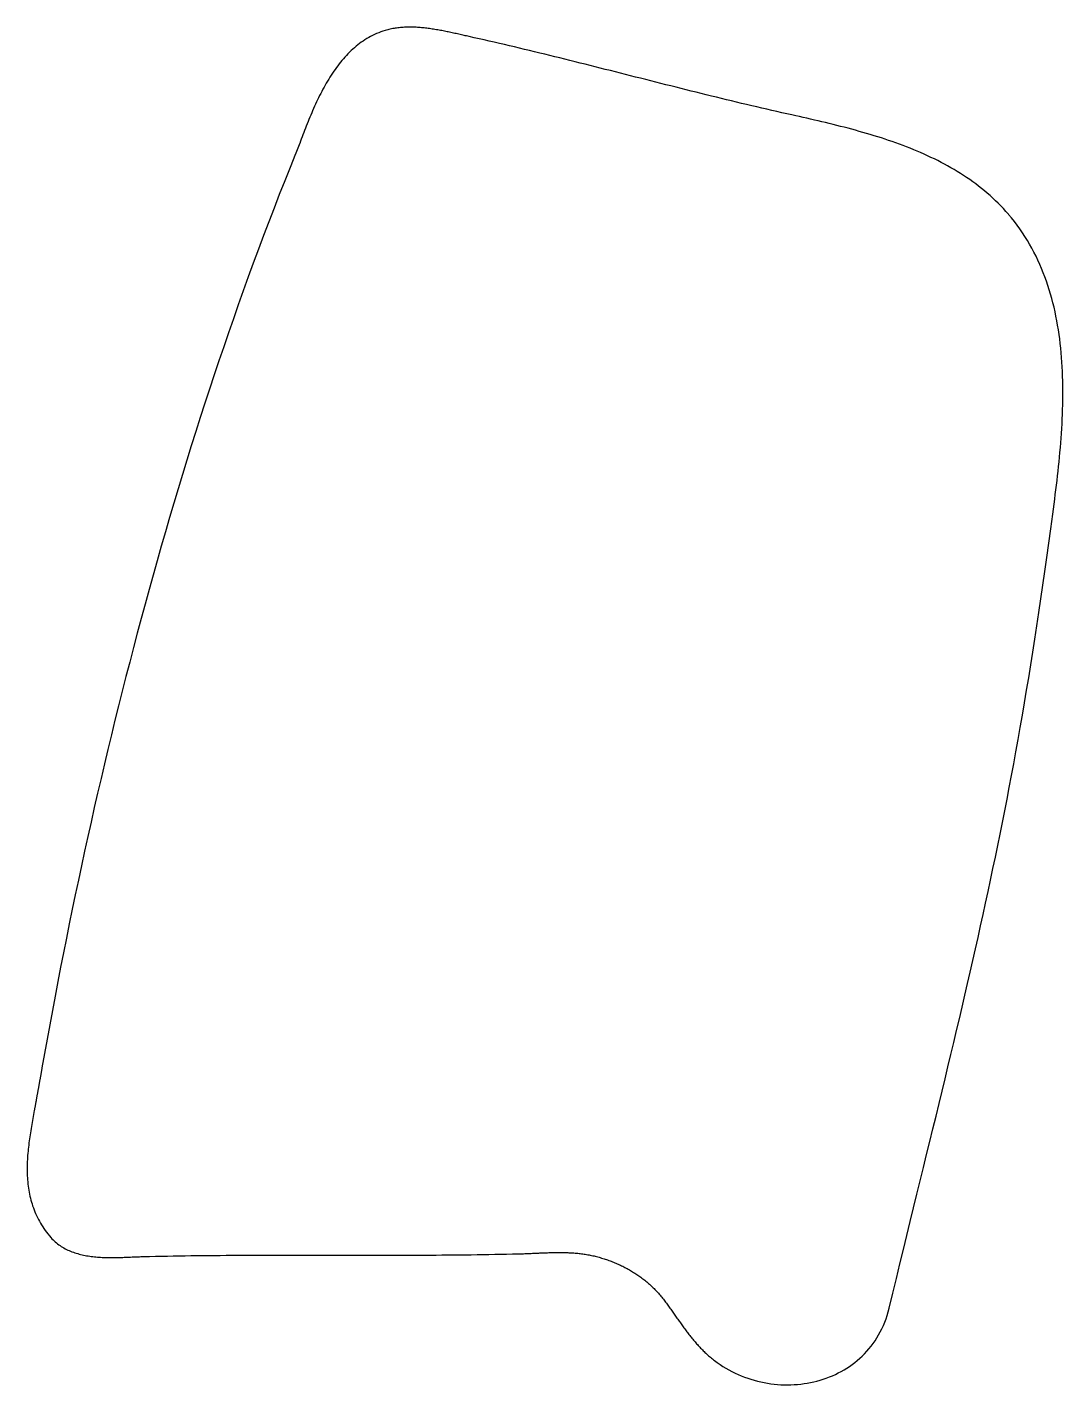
# Model space of a CAD drawing. Header units: metres. Extents: x 173 to 296, y -145 to -59.
# Drawn here: x 176.71 to 208.75, y -144.76 to -102.75 of the extents above; entities that cross this region are included whole.
import ezdxf

# ---------------------------------------------------------------- set-up
doc = ezdxf.new("R2010")
doc.units = ezdxf.units.M

msp = doc.modelspace()

# ---------------------------------------------------------------- linework, layer by layer
msp.add_lwpolyline([(207.064102, -108.543852), (206.98714, -108.456222), (206.908908, -108.37037), (206.829152, -108.286296), (206.748126, -108.204), (206.665576, -108.123482), (206.581756, -108.044742), (206.496666, -107.967526), (206.410306, -107.892088), (206.322676, -107.818174), (206.233776, -107.745784), (206.14386, -107.674918), (206.052674, -107.605576), (205.960218, -107.537758), (205.866746, -107.471464), (205.772258, -107.406694), (205.676754, -107.343448), (205.580234, -107.281472), (205.482698, -107.220766), (205.384146, -107.161584), (205.284578, -107.103672), (205.183994, -107.04703), (205.082648, -106.991658), (204.980286, -106.937556), (204.877162, -106.884724), (204.773276, -106.833162), (204.668628, -106.782616), (204.563218, -106.73334), (204.457046, -106.68508), (204.350112, -106.637836), (204.242416, -106.591862), (204.134212, -106.546904), (204.025246, -106.502962), (203.915772, -106.459782), (203.80579, -106.417618), (203.695046, -106.37647), (203.583794, -106.336084), (203.472034, -106.296714), (203.359766, -106.258106), (203.247244, -106.220514), (203.134214, -106.183684), (203.02093, -106.147616), (202.907138, -106.11231), (202.793092, -106.077766), (202.678792, -106.04373), (202.564238, -106.010456), (202.44943, -105.977944), (202.334368, -105.94594), (202.219052, -105.914444), (202.103482, -105.88371), (201.987912, -105.853484), (201.872088, -105.823766), (201.756264, -105.794556), (201.64044, -105.7656), (201.524362, -105.737152), (201.408284, -105.709212), (201.29246, -105.681526), (201.176636, -105.654348), (201.060812, -105.627424), (200.944988, -105.600754), (200.829418, -105.574338), (200.713848, -105.548176), (200.598532, -105.522268), (200.48347, -105.496614), (200.368662, -105.471214), (200.21296, -105.43667), (200.057258, -105.401872), (199.901556, -105.366566), (199.745854, -105.331006), (199.590152, -105.295192), (199.43445, -105.259124), (199.278494, -105.222802), (199.122538, -105.186226), (198.966582, -105.149396), (198.810626, -105.112312), (198.65467, -105.074974), (198.498714, -105.037382), (198.342758, -104.99979), (198.186802, -104.961944), (198.030592, -104.923844), (197.874382, -104.88549), (197.718172, -104.847136), (197.561962, -104.808528), (197.405752, -104.76992), (197.249542, -104.731058), (197.093332, -104.692196), (196.937122, -104.65308), (196.780912, -104.613964), (196.624702, -104.574594), (196.468492, -104.535224), (196.312282, -104.495854), (196.156072, -104.456484), (195.999862, -104.41686), (195.843652, -104.377236), (195.687442, -104.337612), (195.531232, -104.297988), (195.375022, -104.258364), (195.218812, -104.21874), (195.062602, -104.179116), (194.906392, -104.139492), (194.750182, -104.099868), (194.593972, -104.060244), (194.437762, -104.020874), (194.281552, -103.981504), (194.125342, -103.942134), (193.969132, -103.902764), (193.812922, -103.863648), (193.656712, -103.824532), (193.500502, -103.78567), (193.344292, -103.746808), (193.188082, -103.7082), (193.031872, -103.669592), (192.875662, -103.631238), (192.719452, -103.592884), (192.563242, -103.554784), (192.407286, -103.516938), (192.25133, -103.479346), (192.095374, -103.441754), (191.939418, -103.404416), (191.783462, -103.367332), (191.627506, -103.330502), (191.47155, -103.293926), (191.315594, -103.257604), (191.159892, -103.221536), (191.00419, -103.185722), (190.848488, -103.150162), (190.692786, -103.114856), (190.537084, -103.080058), (190.381382, -103.045514), (190.342012, -103.036878), (190.302388, -103.027988), (190.262764, -103.019098), (190.222886, -103.010208), (190.183008, -103.001318), (190.142876, -102.992174), (190.102744, -102.98303), (190.062358, -102.973886), (190.021972, -102.964742), (189.981586, -102.955852), (189.940946, -102.946962), (189.900306, -102.938072), (189.859666, -102.929182), (189.818772, -102.920292), (189.777878, -102.911656), (189.736984, -102.90302), (189.69609, -102.894638), (189.654942, -102.886256), (189.613794, -102.878128), (189.572646, -102.87), (189.531498, -102.862126), (189.49035, -102.854506), (189.448948, -102.846886), (189.407546, -102.83952), (189.366144, -102.832408), (189.324742, -102.82555), (189.28334, -102.818946), (189.241938, -102.812596), (189.200536, -102.8065), (189.159134, -102.800658), (189.117732, -102.79507), (189.07633, -102.789736), (189.034928, -102.784656), (188.993526, -102.780084), (188.952124, -102.775766), (188.910722, -102.771702), (188.86932, -102.768146), (188.828172, -102.764844), (188.787024, -102.76205), (188.745876, -102.759764), (188.704728, -102.757732), (188.66358, -102.756208), (188.622686, -102.755192), (188.581792, -102.754684), (188.540898, -102.75443), (188.500004, -102.754684), (188.459364, -102.755446), (188.418724, -102.756716), (188.378084, -102.758494), (188.337698, -102.76078), (188.297312, -102.763828), (188.256926, -102.767384), (188.216794, -102.771448), (188.176662, -102.77602), (188.136784, -102.781354), (188.096906, -102.787196), (188.057282, -102.7938), (188.017658, -102.800912), (187.978288, -102.808786), (187.938918, -102.817168), (187.899802, -102.826312), (187.86094, -102.836218), (187.822078, -102.846632), (187.78347, -102.857808), (187.715906, -102.879144), (187.649358, -102.902258), (187.58408, -102.92715), (187.519818, -102.953566), (187.456572, -102.98176), (187.394596, -103.011478), (187.333636, -103.04272), (187.273692, -103.075486), (187.214764, -103.109776), (187.156852, -103.14559), (187.099956, -103.182928), (187.044076, -103.221536), (186.989212, -103.261668), (186.935364, -103.30307), (186.882278, -103.345742), (186.830208, -103.389684), (186.779154, -103.434896), (186.728862, -103.481378), (186.679586, -103.528876), (186.631072, -103.577644), (186.58332, -103.627428), (186.536584, -103.678228), (186.49061, -103.730298), (186.445398, -103.78313), (186.401202, -103.836978), (186.357768, -103.891842), (186.315096, -103.947722), (186.273186, -104.004364), (186.232038, -104.061768), (186.191398, -104.120188), (186.15152, -104.17937), (186.112404, -104.239314), (186.07405, -104.299766), (186.036204, -104.36098), (185.99912, -104.422956), (185.962544, -104.48544), (185.92673, -104.548432), (185.891424, -104.612186), (185.85688, -104.676448), (185.822844, -104.740964), (185.789316, -104.805988), (185.756296, -104.87152), (185.723784, -104.937306), (185.69178, -105.0036), (185.660284, -105.070148), (185.629296, -105.13695), (185.598816, -105.204006), (185.568844, -105.271316), (185.53938, -105.33888), (185.51017, -105.406444), (185.481468, -105.474262), (185.453274, -105.54208), (185.425334, -105.609898), (185.397902, -105.677716), (185.370724, -105.745534), (185.3438, -105.813352), (185.317384, -105.88117), (185.291222, -105.948734), (185.265314, -106.016298), (185.23966, -106.083608), (185.21426, -106.150664), (185.189114, -106.217466), (185.164222, -106.284014), (185.139584, -106.350308), (185.137552, -106.355388), (185.13552, -106.360468), (185.133488, -106.365548), (185.131456, -106.370628), (185.129424, -106.375708), (185.127392, -106.380788), (185.12536, -106.385868), (185.123328, -106.390948), (185.121296, -106.396028), (185.119264, -106.401108), (185.117232, -106.406188), (185.1152, -106.411268), (185.113168, -106.416348), (185.111136, -106.421428), (185.109104, -106.426508), (185.107072, -106.431588), (185.10504, -106.436668), (185.103008, -106.441748), (185.100976, -106.446828), (185.098944, -106.451908), (185.096912, -106.456988), (185.09488, -106.462068), (185.092848, -106.467148), (185.090816, -106.472228), (185.088784, -106.477308), (185.086752, -106.482388), (185.08472, -106.487468), (185.082688, -106.492548), (185.080656, -106.497628), (185.078624, -106.502708), (185.076592, -106.507788), (185.07456, -106.512868), (185.072528, -106.517948), (185.070496, -106.523028), (185.068464, -106.528108), (185.066432, -106.533188), (185.0644, -106.538268), (185.062368, -106.543348), (185.060336, -106.548428), (185.058304, -106.553508), (185.056272, -106.558588), (185.05424, -106.563668), (185.052208, -106.568748), (185.050176, -106.573828), (185.048144, -106.578908), (185.046112, -106.583988), (185.04408, -106.589068), (185.042048, -106.594148), (185.040016, -106.599228), (185.037984, -106.604308), (185.035952, -106.609388), (185.03392, -106.614468), (185.031888, -106.619548), (185.029856, -106.624628), (185.027824, -106.629708), (185.025792, -106.634788), (185.02376, -106.639868), (185.021728, -106.644948), (185.019696, -106.650028), (185.017664, -106.655108), (185.015632, -106.660188), (185.0136, -106.665268), (185.011568, -106.670348), (185.009536, -106.675428), (184.84088, -107.09275), (184.673748, -107.511596), (184.50814, -107.931966), (184.344056, -108.353606), (184.181496, -108.77677), (184.02046, -109.201204), (183.860948, -109.627162), (183.70296, -110.05439), (183.546496, -110.482888), (183.391556, -110.912656), (183.23814, -111.34344), (183.086248, -111.775494), (182.935626, -112.208564), (182.786528, -112.642904), (182.638954, -113.07826), (182.492904, -113.514632), (182.348378, -113.95202), (182.205376, -114.39017), (182.063644, -114.829336), (181.923436, -115.269264), (181.784752, -115.710208), (181.647592, -116.151914), (181.511956, -116.594382), (181.37759, -117.037612), (181.244748, -117.481604), (181.11343, -117.926104), (180.983382, -118.371366), (180.854858, -118.817136), (180.727858, -119.263414), (180.602128, -119.7102), (180.477922, -120.157494), (180.35524, -120.605296), (180.233828, -121.053352), (180.11394, -121.501916), (179.995576, -121.950734), (179.878482, -122.40006), (179.762912, -122.84964), (179.648612, -123.29922), (179.535836, -123.749054), (179.42433, -124.199142), (179.314348, -124.64923), (179.205636, -125.099572), (179.098448, -125.549914), (178.99253, -126.000256), (178.888136, -126.450598), (178.785012, -126.90094), (178.683412, -127.351028), (178.583082, -127.801116), (178.484276, -128.25095), (178.38674, -128.700784), (178.290728, -129.150364), (178.195986, -129.59969), (178.102514, -130.048508), (178.010566, -130.497072), (177.919888, -130.945382), (177.83048, -131.393184), (177.742596, -131.840478), (177.655982, -132.287264), (177.570638, -132.733542), (177.486818, -133.179312), (177.404268, -133.624574), (177.322988, -134.069074), (177.243232, -134.513066), (177.164746, -134.956296), (177.16119, -134.976108), (177.157634, -134.99592), (177.154078, -135.015986), (177.150522, -135.036052), (177.146966, -135.056118), (177.14341, -135.076184), (177.139854, -135.09625), (177.136298, -135.116316), (177.132742, -135.136382), (177.129186, -135.156448), (177.12563, -135.176514), (177.122074, -135.19658), (177.118518, -135.216646), (177.114962, -135.236966), (177.111406, -135.257286), (177.10785, -135.277606), (177.104294, -135.297926), (177.100738, -135.318246), (177.097182, -135.338566), (177.093626, -135.358886), (177.09007, -135.379206), (177.086514, -135.399526), (177.082958, -135.419846), (177.079402, -135.440166), (177.075846, -135.46074), (177.07229, -135.481314), (177.06848, -135.501888), (177.06467, -135.522462), (177.06086, -135.543036), (177.05705, -135.56361), (177.05324, -135.584184), (177.04943, -135.604758), (177.04562, -135.625332), (177.04181, -135.645906), (177.038, -135.66648), (177.03419, -135.687308), (177.03038, -135.708136), (177.02657, -135.728964), (177.02276, -135.749792), (177.01895, -135.77062), (177.01514, -135.791448), (177.01133, -135.812276), (177.00752, -135.833104), (177.00371, -135.853932), (176.9999, -135.87476), (176.99609, -135.895842), (176.99228, -135.916924), (176.98847, -135.938006), (176.98466, -135.959088), (176.98085, -135.98017), (176.97704, -136.001252), (176.97323, -136.022334), (176.96942, -136.043416), (176.96561, -136.064498), (176.9618, -136.08558), (176.95799, -136.106662), (176.95418, -136.127998), (176.950116, -136.149334), (176.946052, -136.17067), (176.941988, -136.192006), (176.937924, -136.213342), (176.93386, -136.234678), (176.929796, -136.256014), (176.925732, -136.27735), (176.914302, -136.338564), (176.902872, -136.400032), (176.891442, -136.461754), (176.880266, -136.52373), (176.86909, -136.58596), (176.857914, -136.64819), (176.846992, -136.710674), (176.836324, -136.773412), (176.82591, -136.83615), (176.81575, -136.899142), (176.805844, -136.962134), (176.796192, -137.02538), (176.786794, -137.088626), (176.777904, -137.152126), (176.769268, -137.215626), (176.76114, -137.279126), (176.75352, -137.342626), (176.746154, -137.40638), (176.739296, -137.470134), (176.7332, -137.533888), (176.727612, -137.597642), (176.722532, -137.661396), (176.718214, -137.72515), (176.714404, -137.788904), (176.711356, -137.852658), (176.70907, -137.916412), (176.707546, -137.980166), (176.706784, -138.043666), (176.706784, -138.107166), (176.707546, -138.170666), (176.709324, -138.233912), (176.711864, -138.297158), (176.71542, -138.360404), (176.719738, -138.423396), (176.725072, -138.486388), (176.731422, -138.549126), (176.738788, -138.611864), (176.747424, -138.674348), (176.757076, -138.736578), (176.767744, -138.798554), (176.779682, -138.86053), (176.79289, -138.922252), (176.807114, -138.98372), (176.822608, -139.044934), (176.839372, -139.105894), (176.85766, -139.1666), (176.877218, -139.227052), (176.898046, -139.28725), (176.920398, -139.347194), (176.94402, -139.406884), (176.969166, -139.466066), (176.995836, -139.524994), (177.02403, -139.583668), (177.053748, -139.642088), (177.08499, -139.7), (177.117756, -139.757658), (177.1523, -139.814808), (177.188368, -139.871704), (177.226214, -139.928092), (177.265838, -139.984226), (177.30724, -140.039852), (177.35042, -140.09497), (177.395378, -140.149834), (177.442114, -140.20419), (177.474626, -140.240004), (177.5079, -140.274548), (177.54219, -140.307568), (177.577242, -140.339318), (177.613056, -140.369798), (177.649378, -140.399008), (177.686462, -140.426948), (177.724308, -140.453872), (177.762916, -140.479526), (177.802032, -140.50391), (177.84191, -140.527278), (177.882296, -140.54963), (177.92319, -140.570712), (177.964846, -140.590778), (178.00701, -140.609828), (178.049682, -140.627862), (178.092862, -140.64488), (178.13655, -140.660882), (178.180492, -140.676122), (178.224942, -140.690346), (178.2699, -140.703808), (178.315112, -140.716254), (178.360832, -140.727938), (178.406806, -140.73886), (178.453288, -140.74902), (178.500024, -140.758418), (178.547014, -140.767054), (178.594258, -140.774928), (178.641756, -140.78204), (178.689508, -140.788644), (178.737514, -140.794486), (178.785774, -140.79982), (178.834288, -140.804392), (178.882802, -140.808456), (178.93157, -140.812012), (178.980338, -140.81506), (179.02936, -140.8176), (179.078382, -140.819632), (179.127404, -140.82141), (179.176426, -140.82268), (179.225448, -140.823442), (179.27447, -140.82395), (179.323492, -140.824204), (179.372514, -140.82395), (179.421536, -140.823442), (179.470558, -140.82268), (179.519326, -140.821664), (179.568094, -140.820394), (179.616608, -140.819124), (179.664868, -140.8176), (179.713128, -140.816076), (179.761134, -140.814298), (179.808886, -140.81252), (179.856384, -140.810488), (179.903628, -140.808456), (179.950618, -140.806424), (179.997354, -140.804392), (180.043582, -140.80236), (180.089556, -140.800582), (180.135276, -140.798804), (180.180488, -140.79728), (180.225446, -140.795756), (180.269896, -140.794486), (180.313838, -140.793216), (180.496718, -140.788898), (180.679598, -140.784834), (180.862224, -140.781024), (181.044596, -140.777468), (181.226968, -140.774166), (181.409086, -140.771118), (181.59095, -140.768324), (181.772814, -140.765784), (181.954424, -140.763498), (182.136034, -140.761466), (182.31739, -140.759688), (182.498746, -140.75791), (182.679848, -140.756386), (182.86095, -140.755116), (183.042052, -140.753846), (183.2229, -140.75283), (183.403748, -140.751814), (183.584342, -140.751052), (183.764936, -140.75029), (183.94553, -140.749782), (184.126124, -140.749274), (184.306464, -140.74902), (184.486804, -140.748766), (184.667144, -140.748766), (184.847484, -140.748766), (185.027824, -140.748766), (185.20791, -140.748766), (185.387996, -140.748766), (185.568082, -140.74902), (185.748168, -140.749274), (185.928254, -140.749528), (186.10834, -140.749782), (186.288426, -140.750036), (186.468512, -140.75029), (186.648598, -140.750544), (186.828684, -140.750798), (187.00877, -140.750798), (187.188856, -140.750798), (187.369196, -140.750798), (187.549536, -140.750798), (187.729876, -140.750798), (187.910216, -140.750544), (188.090556, -140.75029), (188.27115, -140.750036), (188.451744, -140.749528), (188.632338, -140.74902), (188.812932, -140.748258), (188.99378, -140.747496), (189.174628, -140.74648), (189.35573, -140.745464), (189.536832, -140.744194), (189.717934, -140.74267), (189.89929, -140.741146), (190.080646, -140.739368), (190.262256, -140.737336), (190.443866, -140.73505), (190.62573, -140.73251), (190.807594, -140.72997), (190.989712, -140.727176), (191.172084, -140.724128), (191.354456, -140.720826), (191.537082, -140.71727), (191.719962, -140.71346), (191.902842, -140.709396), (191.942466, -140.70838), (191.98209, -140.707364), (192.021714, -140.706094), (192.061338, -140.704824), (192.100708, -140.7033), (192.140078, -140.701776), (192.179448, -140.700252), (192.218818, -140.698728), (192.258188, -140.69695), (192.297558, -140.695172), (192.336928, -140.693394), (192.376298, -140.691616), (192.415668, -140.689838), (192.455038, -140.68806), (192.494154, -140.686282), (192.53327, -140.684504), (192.572386, -140.682726), (192.611502, -140.680948), (192.650618, -140.679424), (192.689734, -140.6779), (192.72885, -140.676376), (192.767966, -140.674852), (192.807082, -140.673582), (192.846198, -140.672312), (192.885314, -140.671042), (192.92443, -140.670026), (192.963546, -140.66901), (193.002662, -140.668248), (193.041524, -140.66774), (193.080386, -140.667232), (193.119248, -140.666978), (193.15811, -140.666978), (193.196972, -140.666978), (193.235834, -140.667232), (193.274696, -140.66774), (193.313558, -140.668502), (193.35242, -140.669518), (193.391282, -140.670788), (193.430144, -140.672058), (193.469006, -140.673582), (193.507868, -140.675614), (193.54673, -140.6779), (193.585592, -140.68044), (193.624454, -140.683234), (193.663316, -140.686282), (193.702178, -140.689584), (193.74104, -140.693394), (193.779902, -140.697458), (193.818764, -140.701776), (193.857626, -140.706602), (193.896488, -140.711682), (193.93535, -140.71727), (193.974212, -140.723112), (194.013074, -140.729462), (194.051936, -140.736066), (194.090798, -140.743178), (194.12966, -140.750798), (194.168522, -140.758672), (194.207384, -140.767054), (194.246246, -140.775944), (194.285108, -140.785342), (194.32397, -140.795248), (194.362832, -140.805408), (194.401694, -140.816076), (194.439794, -140.826998), (194.477894, -140.838428), (194.51574, -140.850112), (194.553586, -140.86205), (194.591178, -140.874242), (194.628516, -140.886688), (194.665854, -140.899642), (194.702938, -140.91285), (194.739768, -140.926312), (194.776598, -140.940028), (194.813174, -140.954252), (194.849496, -140.96873), (194.885564, -140.983462), (194.921632, -140.998448), (194.957446, -141.013942), (194.993006, -141.02969), (195.028312, -141.045692), (195.063618, -141.061948), (195.09867, -141.078712), (195.133468, -141.09573), (195.168012, -141.113002), (195.202302, -141.130528), (195.236592, -141.148562), (195.270628, -141.16685), (195.30441, -141.185392), (195.337938, -141.204442), (195.371212, -141.223746), (195.404486, -141.243304), (195.437506, -141.263116), (195.470272, -141.283436), (195.502784, -141.30401), (195.535042, -141.324838), (195.567046, -141.346174), (195.598796, -141.367764), (195.630292, -141.389608), (195.661534, -141.41196), (195.692776, -141.434566), (195.723764, -141.457426), (195.754498, -141.48054), (195.784978, -141.504162), (195.815204, -141.528038), (195.845176, -141.552168), (195.874894, -141.576806), (195.904358, -141.601698), (195.933568, -141.626844), (195.962524, -141.652498), (195.991226, -141.678406), (196.019674, -141.704568), (196.047868, -141.731238), (196.075808, -141.758162), (196.103494, -141.78534), (196.130926, -141.813026), (196.158104, -141.840966), (196.184774, -141.869414), (196.21119, -141.898116), (196.237352, -141.927072), (196.26326, -141.956536), (196.288914, -141.986254), (196.314314, -142.016226), (196.33946, -142.046706), (196.364352, -142.07744), (196.38899, -142.108428), (196.41312, -142.139924), (196.436996, -142.171674), (196.459856, -142.202662), (196.482716, -142.23365), (196.505322, -142.264638), (196.527674, -142.295626), (196.550026, -142.326614), (196.572124, -142.357602), (196.594222, -142.38859), (196.61632, -142.419578), (196.638164, -142.450566), (196.660008, -142.4813), (196.681852, -142.512034), (196.703442, -142.542768), (196.725032, -142.573502), (196.746622, -142.604236), (196.768212, -142.63497), (196.789802, -142.665704), (196.811392, -142.696184), (196.832982, -142.726664), (196.854572, -142.757144), (196.876162, -142.787624), (196.897752, -142.818104), (196.919342, -142.84833), (196.940932, -142.878556), (196.962522, -142.908782), (196.984112, -142.938754), (197.005956, -142.968726), (197.0278, -142.998698), (197.049644, -143.028416), (197.071488, -143.058134), (197.093586, -143.087852), (197.115684, -143.117316), (197.138036, -143.14678), (197.160388, -143.17599), (197.182994, -143.2052), (197.2056, -143.234156), (197.22846, -143.263112), (197.251574, -143.291814), (197.274688, -143.320516), (197.298056, -143.348964), (197.321678, -143.377412), (197.345554, -143.405606), (197.36943, -143.4338), (197.39356, -143.46174), (197.417944, -143.489426), (197.442582, -143.517112), (197.467474, -143.544544), (197.49262, -143.571976), (197.51802, -143.599154), (197.543674, -143.626078), (197.569582, -143.653002), (197.595744, -143.679672), (197.62216, -143.706088), (197.649084, -143.73225), (197.676262, -143.758412), (197.703694, -143.78432), (197.731634, -143.809974), (197.759828, -143.835374), (197.788276, -143.86052), (197.817232, -143.885666), (197.846442, -143.910558), (197.87616, -143.935196), (197.906132, -143.95958), (197.936612, -143.98371), (197.9676, -144.007586), (198.054722, -144.072356), (198.143368, -144.134078), (198.233538, -144.193006), (198.325232, -144.248886), (198.418196, -144.301972), (198.51243, -144.35201), (198.607934, -144.399254), (198.704454, -144.443704), (198.80199, -144.485106), (198.900542, -144.523714), (198.999856, -144.559274), (199.099932, -144.59204), (199.20077, -144.622012), (199.302116, -144.648936), (199.40397, -144.673066), (199.506332, -144.694402), (199.609202, -144.71269), (199.712326, -144.728184), (199.815704, -144.740884), (199.919082, -144.750536), (200.02246, -144.757394), (200.125838, -144.761458), (200.229216, -144.762728), (200.33234, -144.76095), (200.43521, -144.756378), (200.537826, -144.749012), (200.639934, -144.738852), (200.741534, -144.725898), (200.842626, -144.709896), (200.942956, -144.6911), (201.042524, -144.66951), (201.14133, -144.645126), (201.23912, -144.617948), (201.335894, -144.587976), (201.431652, -144.55521), (201.52614, -144.51965), (201.619358, -144.481296), (201.711306, -144.439894), (201.801984, -144.395698), (201.891138, -144.348708), (201.978768, -144.298924), (202.06462, -144.246346), (202.148948, -144.190974), (202.231498, -144.132808), (202.312016, -144.071848), (202.390502, -144.008094), (202.466956, -143.941546), (202.541378, -143.872204), (202.613514, -143.800068), (202.683364, -143.725138), (202.750928, -143.647668), (202.815952, -143.567404), (202.878436, -143.484346), (202.93838, -143.398494), (202.995784, -143.309848), (203.050394, -143.218408), (203.101956, -143.124174), (203.150724, -143.027146), (203.196444, -142.927578), (203.239116, -142.825216), (203.27874, -142.72006), (203.315062, -142.61211), (203.348082, -142.501366), (203.377546, -142.388082), (203.48956, -141.926056), (203.600304, -141.470634), (203.709524, -141.021816), (203.817474, -140.579094), (203.9239, -140.142468), (204.029056, -139.711684), (204.132942, -139.286488), (204.235558, -138.866626), (204.336904, -138.452098), (204.43698, -138.042396), (204.535786, -137.63752), (204.633576, -137.237216), (204.730096, -136.84123), (204.825346, -136.449308), (204.91958, -136.06145), (205.012544, -135.677148), (205.104492, -135.296402), (205.19517, -134.918958), (205.284832, -134.544562), (205.373478, -134.17296), (205.461108, -133.803898), (205.547722, -133.437376), (205.63332, -133.072886), (205.717902, -132.710428), (205.801468, -132.349748), (205.884018, -131.990592), (205.965806, -131.632706), (206.046578, -131.275836), (206.126588, -130.919982), (206.205582, -130.56489), (206.283814, -130.210052), (206.36103, -129.855468), (206.437484, -129.501138), (206.513176, -129.146554), (206.588106, -128.791462), (206.662274, -128.435862), (206.73568, -128.0795), (206.808324, -127.722122), (206.880206, -127.363474), (206.951326, -127.003302), (207.021938, -126.641352), (207.091788, -126.277624), (207.16113, -125.91161), (207.22971, -125.54331), (207.297782, -125.17247), (207.365092, -124.798836), (207.431894, -124.422408), (207.498188, -124.042678), (207.563974, -123.659646), (207.629252, -123.273058), (207.694022, -122.88266), (207.758284, -122.488198), (207.822038, -122.089418), (207.885284, -121.686066), (207.948276, -121.278142), (208.01076, -120.865138), (208.07299, -120.447054), (208.134712, -120.023636), (208.19618, -119.59463), (208.25714, -119.160036), (208.317846, -118.719346), (208.378298, -118.27256), (208.438496, -117.819424), (208.49844, -117.359684), (208.516728, -117.216682), (208.534508, -117.073172), (208.552034, -116.929154), (208.569052, -116.784628), (208.585562, -116.639848), (208.601564, -116.49456), (208.617058, -116.349018), (208.632044, -116.202968), (208.646268, -116.056664), (208.65973, -115.910106), (208.67243, -115.763294), (208.684368, -115.616482), (208.695544, -115.469416), (208.705704, -115.322096), (208.714848, -115.174776), (208.72323, -115.027456), (208.730342, -114.880136), (208.736438, -114.732816), (208.741518, -114.585496), (208.745328, -114.438176), (208.747868, -114.29111), (208.749138, -114.144044), (208.749138, -113.997232), (208.747868, -113.850674), (208.745328, -113.70437), (208.741264, -113.55832), (208.735676, -113.412524), (208.728564, -113.266982), (208.719928, -113.121948), (208.709514, -112.977168), (208.697576, -112.832896), (208.68386, -112.689132), (208.668366, -112.545876), (208.651094, -112.403128), (208.632044, -112.261142), (208.610962, -112.119664), (208.588102, -111.978948), (208.56321, -111.83874), (208.536286, -111.699294), (208.507076, -111.56061), (208.475834, -111.422688), (208.44256, -111.285782), (208.407, -111.149638), (208.369154, -111.014256), (208.329022, -110.87989), (208.286604, -110.74654), (208.241646, -110.614206), (208.194402, -110.482888), (208.144618, -110.352586), (208.092294, -110.2233), (208.03743, -110.095284), (207.979772, -109.968284), (207.919574, -109.842554), (207.856582, -109.718094), (207.790796, -109.594904), (207.722216, -109.472984), (207.650842, -109.352334), (207.57642, -109.233208), (207.499204, -109.115352), (207.41894, -108.99902), (207.335628, -108.883958), (207.249268, -108.77042), (207.15986, -108.658406), (207.06715, -108.54817)])

doc.saveas('drawing.dxf')
